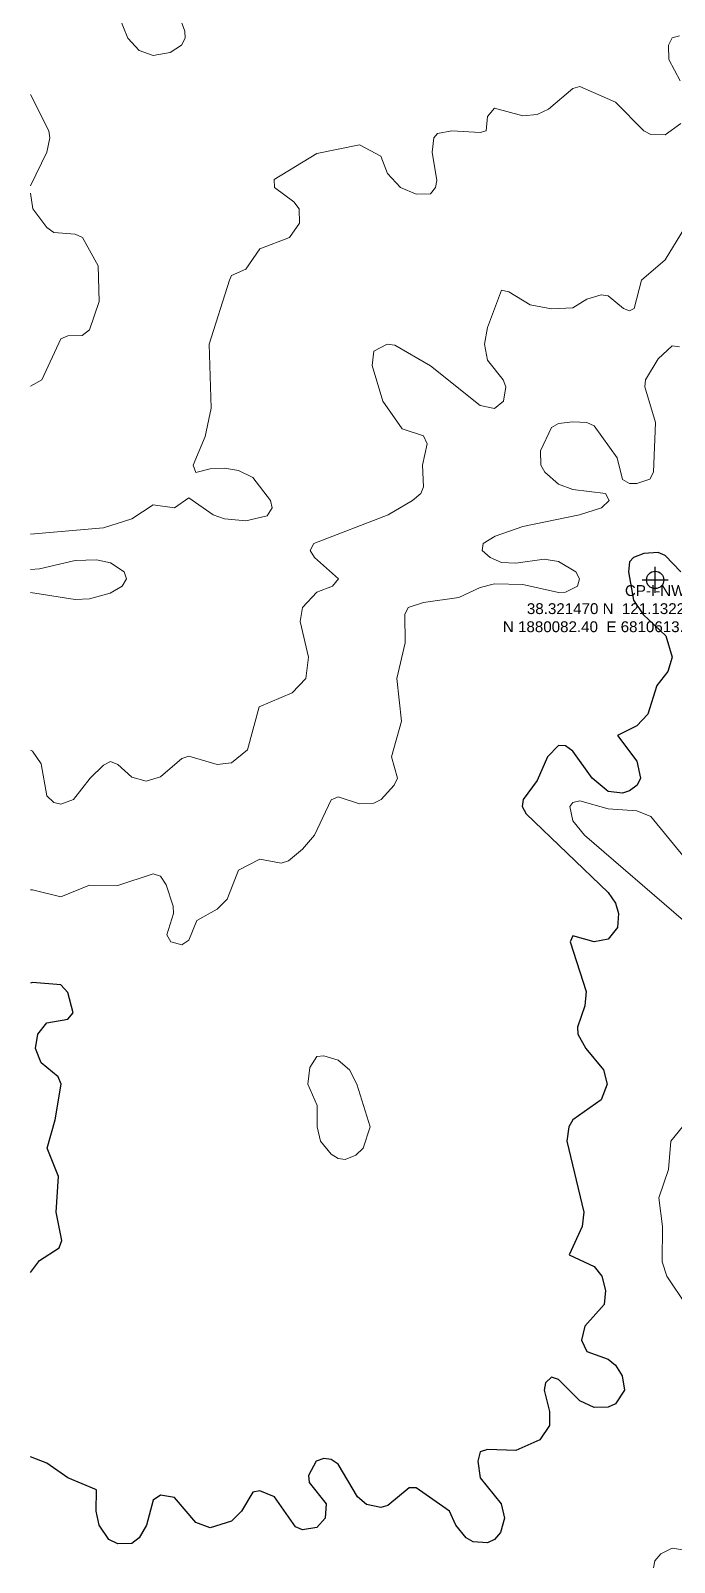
# Model space of a CAD drawing. Extents: x 6810325 to 6812275, y 1878569 to 1880689.
# Drawn here: x 6810325 to 6810622, y 1879629 to 1880336 of the extents above; entities that cross this region are included whole.
import ezdxf

# ---------------------------------------------------------------- set-up
doc = ezdxf.new("R2010")
doc.units = 21
doc.header["$LTSCALE"] = 10
doc.header["$MEASUREMENT"] = 0
for name, color, linetype, lineweight in [('ANNO-POINT-LABELS', 7, 'CONTINUOUS', 13), ('TOPO-CONTOUR-MAJOR', 34, 'CONTINUOUS', 30), ('TOPO-CONTOUR-MINOR', 36, 'CONTINUOUS', 13), ('WETL-CONTROL-POINT', 7, 'CONTINUOUS', 25)]:
    doc.layers.add(name, color=color, linetype=linetype, lineweight=lineweight)
doc.styles.add('LABEL', font='arial.ttf')

# ---------------------------------------------------------------- blocks, each defined once
blk = doc.blocks.new('CONTROL_POINT')
at = {"color": 0, "lineweight": -2}
for p, q in [((-6, 0), (6, 0)), ((0, -6), (0, 6))]:
    blk.add_line(p, q, dxfattribs=at)
blk.add_circle((0, 0), 4, dxfattribs=at)

msp = doc.modelspace()

# ---------------------------------------------------------------- linework, layer by layer
at = {"layer": 'TOPO-CONTOUR-MAJOR', "elevation": 200}
for points in [[(6810625.18, 1880086.14), (6810617.96, 1880093.64), (6810614.68, 1880095.05), (6810608.12, 1880094.58), (6810603.34, 1880092.7), (6810601.56, 1880090.73), (6810601.04, 1880086.14), (6810603.36, 1880073.02), (6810607.81, 1880066.46), (6810618.32, 1880056.61), (6810621.15, 1880046.77), (6810619.21, 1880040.21), (6810614.09, 1880033.65), (6810610.04, 1880020.52), (6810604.84, 1880015.19), (6810595.91, 1880010.68), (6810604.84, 1879998.9), (6810606.58, 1879991), (6810605.1, 1879987.72), (6810601.56, 1879985.12), (6810598.28, 1879984.05), (6810591.72, 1879984.87), (6810584.32, 1879991), (6810575.31, 1880003.5), (6810572.03, 1880005.84), (6810568.75, 1880006.04), (6810563.64, 1880000.84), (6810558.91, 1879989.92), (6810552.38, 1879981.15), (6810552.01, 1879977.87), (6810553.87, 1879974.59), (6810591.72, 1879938.28), (6810595, 1879933.36), (6810596.39, 1879928.66), (6810595.92, 1879922.1), (6810591.72, 1879916.76), (6810585.16, 1879915.47), (6810575.31, 1879918.25), (6810574.16, 1879915.54), (6810581.49, 1879892.57), (6810580.97, 1879886.01), (6810577.55, 1879876.17), (6810577.75, 1879872.89), (6810581.3, 1879866.33), (6810589.55, 1879856.48), (6810591.28, 1879849.92), (6810588.44, 1879842.72), (6810575.37, 1879833.52), (6810573.56, 1879830.24), (6810572.56, 1879823.67), (6810580.4, 1879790.87), (6810579.66, 1879784.3), (6810573.68, 1879771.18), (6810585.16, 1879765.87), (6810588.7, 1879761.34), (6810590.49, 1879754.78), (6810589.76, 1879748.22), (6810580.98, 1879738.37), (6810579.32, 1879731.81), (6810581.87, 1879726.67), (6810591.72, 1879723.1), (6810595, 1879720.29), (6810598.17, 1879715.41), (6810599.17, 1879708.85), (6810595, 1879702.54), (6810591.72, 1879700.97), (6810585.16, 1879700.84), (6810578.59, 1879703.83), (6810568.75, 1879713.7), (6810565.47, 1879714.73), (6810562.68, 1879712.13), (6810562.11, 1879708.85), (6810564.57, 1879699), (6810564.54, 1879692.44), (6810560.17, 1879685.88), (6810549.07, 1879680.94), (6810535.94, 1879681.38), (6810532.66, 1879680.32), (6810531.58, 1879676.04), (6810532.66, 1879668.38), (6810542.24, 1879656.35), (6810543.82, 1879649.79), (6810541.99, 1879643.23), (6810539.22, 1879639.95), (6810535.94, 1879638.44), (6810529.38, 1879638.9), (6810526.1, 1879640.68), (6810521.37, 1879646.51), (6810518.51, 1879653.07), (6810503.13, 1879663.75), (6810499.85, 1879663.71), (6810490.01, 1879655.66), (6810486.73, 1879654.72), (6810480.17, 1879656.07), (6810475.92, 1879659.63), (6810467.05, 1879674.62), (6810463.76, 1879676.83), (6810460.48, 1879677.25), (6810456.88, 1879676.04), (6810453.39, 1879669.48), (6810453.67, 1879666.19), (6810461.47, 1879656.35), (6810461.04, 1879649.79), (6810457.2, 1879645.5), (6810450.64, 1879644.32), (6810447.36, 1879645.7), (6810437.74, 1879659.63), (6810430.96, 1879662.32), (6810427.68, 1879661.79), (6810422.48, 1879653.07), (6810417.83, 1879648.34), (6810407.99, 1879645.38), (6810401.43, 1879647.78), (6810391.59, 1879659.29), (6810385.02, 1879660.38), (6810381.74, 1879658.06), (6810378.63, 1879646.51), (6810375.18, 1879640.65), (6810371.9, 1879638.13), (6810365.34, 1879637.87), (6810361.27, 1879639.95), (6810356.69, 1879646.51), (6810355.33, 1879653.07), (6810355.54, 1879662.91), (6810342.37, 1879668.32), (6810332.53, 1879675.15), (6810325.11, 1879678.03)], [(6810325.11, 1879763.11), (6810329.25, 1879768.61), (6810338.29, 1879774.46), (6810339.47, 1879777.74), (6810336.92, 1879790.87), (6810337.96, 1879807.27), (6810332.71, 1879820.39), (6810336.41, 1879833.52), (6810339.18, 1879849.92), (6810337.8, 1879853.2), (6810329.94, 1879859.76), (6810327.4, 1879866.33), (6810328.48, 1879872.89), (6810332.53, 1879878.14), (6810342.37, 1879879.82), (6810344.69, 1879882.73), (6810342.37, 1879892.09), (6810339.09, 1879895.66), (6810325.97, 1879896.72), (6810325.11, 1879896.41)]]:
    msp.add_lwpolyline(points, dxfattribs=at)
at = {"layer": 'TOPO-CONTOUR-MINOR'}
for points, elevation in [([(6810389.46, 1880325.64), (6810381.74, 1880324.29), (6810375.18, 1880326.49), (6810370.02, 1880332.2), (6810365.93, 1880342.05), (6810365.92, 1880345.33), (6810371.37, 1880355.17), (6810373.1, 1880361.73), (6810370.47, 1880371.57), (6810371.9, 1880374.85), (6810378.46, 1880378.05), (6810385.05, 1880374.85), (6810385.76, 1880368.29), (6810388, 1880365.01), (6810393.35, 1880361.73), (6810394.99, 1880358.45), (6810391.35, 1880348.61), (6810396.36, 1880335.48), (6810396.44, 1880332.2), (6810394.79, 1880328.92)], 204), ([(6810475.24, 1879817.11), (6810470.33, 1879815.13), (6810467.05, 1879815.68), (6810463.76, 1879817.61), (6810458.89, 1879823.67), (6810457.43, 1879830.24), (6810457.38, 1879840.08), (6810453.12, 1879849.92), (6810453.92, 1879857.51), (6810457.2, 1879862.62), (6810460.48, 1879863), (6810467.05, 1879861.01), (6810472.23, 1879856.48), (6810475.66, 1879849.92), (6810481.82, 1879830.24), (6810478.57, 1879820.39)], 201)]:
    msp.add_lwpolyline(points, close=True, dxfattribs=dict(at, elevation=elevation))
for points, elevation in [([(6810624.53, 1880333.35), (6810621.24, 1880332.38), (6810619.47, 1880328.92), (6810619.62, 1880322.36), (6810624.86, 1880312.52)], 203), ([(6810625.23, 1880292.83), (6810617.96, 1880287.7), (6810611.4, 1880287.81), (6810608.12, 1880289.52), (6810595.06, 1880302.68), (6810578.59, 1880309.95), (6810575.31, 1880308.96), (6810564.09, 1880299.4), (6810558.91, 1880297.01), (6810552.35, 1880296.46), (6810539.22, 1880299.93), (6810536, 1880296.11), (6810535.4, 1880289.55), (6810532.66, 1880288.64), (6810519.54, 1880289.53), (6810512.98, 1880288.23), (6810511.21, 1880286.27), (6810510.41, 1880279.71), (6810512.57, 1880266.59), (6810511.99, 1880263.31), (6810509.7, 1880260.43), (6810503.13, 1880260.35), (6810495.9, 1880263.31), (6810489.81, 1880269.87), (6810486.73, 1880277.86), (6810476.89, 1880283.07), (6810457.2, 1880279.09), (6810437.52, 1880267.08), (6810437.63, 1880263.31), (6810446.63, 1880256.74), (6810449.11, 1880253.46), (6810449.16, 1880246.9), (6810444.67, 1880240.34), (6810430.96, 1880235.03), (6810424.39, 1880225.68), (6810417.83, 1880222.74), (6810416.9, 1880220.66), (6810407.59, 1880191.13), (6810408.39, 1880161.6), (6810405.65, 1880148.48), (6810400.19, 1880135.35), (6810401.43, 1880131.86), (6810407.99, 1880133.68), (6810414.55, 1880133.88), (6810421.11, 1880132.88), (6810427.68, 1880129.6), (6810435.89, 1880118.95), (6810436.59, 1880115.67), (6810434.24, 1880111.99), (6810424.39, 1880109.68), (6810414.55, 1880110.62), (6810409.32, 1880112.39), (6810398.15, 1880120.28), (6810391.59, 1880115.7), (6810381.74, 1880117.06), (6810371.9, 1880110.5), (6810358.78, 1880106.4), (6810325.11, 1880103.55)], 203), ([(6810325.11, 1880306.29), (6810333.46, 1880289.55), (6810333.96, 1880286.27), (6810332.56, 1880279.71), (6810325.11, 1880264.06)], 204), ([(6810325.11, 1880260.73), (6810326.13, 1880253.46), (6810332.53, 1880244.97), (6810335.81, 1880242.61), (6810345.65, 1880241.87), (6810349.09, 1880240.34), (6810356.3, 1880227.22), (6810356.8, 1880210.81), (6810352.22, 1880197.71), (6810348.94, 1880195.15), (6810342.37, 1880194.96), (6810339.09, 1880193.52), (6810330.3, 1880174.72), (6810325.11, 1880171.71)], 204), ([(6810630.22, 1880250.18), (6810617.96, 1880230.03), (6810607.09, 1880220.66), (6810603.63, 1880207.53), (6810601.56, 1880206.46), (6810598.69, 1880207.53), (6810591.72, 1880213.47), (6810588.44, 1880213.84), (6810581.87, 1880211.93), (6810575.31, 1880207.85), (6810565.47, 1880207.38), (6810555.63, 1880209.21), (6810545.79, 1880215.29), (6810542.5, 1880216.05), (6810535.94, 1880198.81), (6810534.59, 1880191.13), (6810535.94, 1880183.74), (6810543.26, 1880174.72), (6810544.52, 1880171.44), (6810543.37, 1880164.88), (6810539.22, 1880161.44), (6810532.66, 1880162.78), (6810509.7, 1880181.12), (6810493.29, 1880190.61), (6810489.68, 1880191.13), (6810483.46, 1880187.85), (6810482.68, 1880181.29), (6810487.74, 1880164.88), (6810496.57, 1880152.13), (6810506.42, 1880148.87), (6810508.19, 1880145.2), (6810505.92, 1880135.35), (6810506.42, 1880125.25), (6810505.2, 1880122.23), (6810501.4, 1880118.95), (6810490.21, 1880112.39), (6810455.8, 1880099.26), (6810454.09, 1880095.98), (6810456.1, 1880092.7), (6810467.17, 1880082.86), (6810464.45, 1880079.58), (6810457.2, 1880076.82), (6810450.58, 1880069.74), (6810449.54, 1880063.18), (6810453.39, 1880046.77), (6810452.16, 1880036.93), (6810445.89, 1880030.37), (6810430.55, 1880023.81), (6810425.22, 1880004.12), (6810417.83, 1879998.1), (6810411.27, 1879997.35), (6810398.15, 1880001.2), (6810394.87, 1879999.99), (6810385.02, 1879991.6), (6810378.46, 1879989.64), (6810371.9, 1879991.43), (6810365.34, 1879997.3), (6810362.06, 1879998.67), (6810358.78, 1879997.04), (6810352.61, 1879991), (6810344.84, 1879981.15), (6810339.09, 1879978.95), (6810335.81, 1879979.7), (6810332.53, 1879982.82), (6810330.01, 1879997.56), (6810325.97, 1880003.49), (6810325.11, 1880003.91)], 202), ([(6810624.53, 1880189.83), (6810621.24, 1880190.41), (6810614.68, 1880184.27), (6810608.89, 1880174.72), (6810608.58, 1880171.44), (6810613.53, 1880155.04), (6810612.67, 1880132.07), (6810610.94, 1880128.79), (6810604.84, 1880126.81), (6810601.56, 1880126.88), (6810598.28, 1880128.78), (6810595.87, 1880138.63), (6810585.16, 1880153.51), (6810581.87, 1880154.98), (6810575.31, 1880155.24), (6810568.75, 1880154.53), (6810565.47, 1880152.65), (6810560.45, 1880141.92), (6810560.64, 1880135.35), (6810562.39, 1880132.07), (6810568.75, 1880126.56), (6810575.31, 1880124.06), (6810590.4, 1880122.23), (6810592.18, 1880118.95), (6810588.66, 1880115.67), (6810578.4, 1880112.39), (6810552.35, 1880107.09), (6810539.58, 1880102.55), (6810534.01, 1880099.26), (6810533.45, 1880095.98), (6810537.16, 1880092.7), (6810542.5, 1880090.46), (6810549.07, 1880090.1), (6810562.19, 1880092.02), (6810568.75, 1880090.96), (6810576.73, 1880086.14), (6810578.38, 1880082.86), (6810577.45, 1880079.58), (6810572.03, 1880076.83), (6810568.75, 1880076.61), (6810552.35, 1880080.34), (6810539.22, 1880080.54), (6810532.66, 1880078.92), (6810522.82, 1880074.31), (6810506.42, 1880071.98), (6810499.38, 1880069.74), (6810497.8, 1880066.46), (6810497.92, 1880053.33), (6810494.16, 1880036.93), (6810496.34, 1880017.24), (6810491.64, 1880000.84), (6810494.41, 1879991), (6810492.84, 1879987.72), (6810486.89, 1879981.15), (6810483.45, 1879979.41), (6810476.89, 1879979.08), (6810467.05, 1879982.35), (6810463.76, 1879980.94), (6810456.21, 1879964.75), (6810450.64, 1879958.28), (6810444.08, 1879952.83), (6810440.8, 1879951.86), (6810430.96, 1879953.64), (6810421.11, 1879948.55), (6810415.78, 1879935.22), (6810411.27, 1879930.59), (6810401.76, 1879925.38), (6810398.15, 1879916.36), (6810394.87, 1879914.09), (6810389.85, 1879915.54), (6810387.99, 1879918.82), (6810391.07, 1879928.66), (6810390.87, 1879931.94), (6810387.73, 1879941.78), (6810385.02, 1879945.78), (6810381.74, 1879946.85), (6810365.34, 1879941.47), (6810352.22, 1879941.58), (6810339.09, 1879936.33), (6810325.97, 1879939.55), (6810325.11, 1879939.5)], 201), ([(6810325.11, 1880087.25), (6810329.25, 1880087.56), (6810345.65, 1880091.34), (6810355.5, 1880091.6), (6810362.06, 1880090.23), (6810368.27, 1880086.14), (6810369.31, 1880082.86), (6810367.38, 1880079.58), (6810361.82, 1880076.3), (6810352.22, 1880073.64), (6810345.65, 1880073.37), (6810325.11, 1880076.63)], 203), ([(6810637.22, 1879941.78), (6810611.4, 1879973.31), (6810604.84, 1879975.95), (6810591.72, 1879976.87), (6810578.59, 1879980.6), (6810575.31, 1879979.77), (6810573.94, 1879977.87), (6810575.33, 1879971.31), (6810580.7, 1879964.75), (6810626.38, 1879925.38)], 199), ([(6810625.99, 1879830.24), (6810620.6, 1879823.67), (6810619.59, 1879810.55), (6810615.01, 1879797.43), (6810616.75, 1879784.3), (6810616.57, 1879767.9), (6810618.72, 1879761.34), (6810627.81, 1879747.87)], 199), ([(6810637.65, 1879633.37), (6810621.24, 1879635.88), (6810615.91, 1879633.39), (6810613.25, 1879630.11), (6810612.6, 1879626.82)], 199)]:
    msp.add_lwpolyline(points, dxfattribs=dict(at, elevation=elevation))

# ---------------------------------------------------------------- block references
at = {"layer": 'WETL-CONTROL-POINT'}
msp.add_blockref('CONTROL_POINT', (6810613.37, 1880082.4), dxfattribs=at)

# ---------------------------------------------------------------- texts
at = {"layer": 'ANNO-POINT-LABELS', "insert": (6810613.37, 1880068.4), "char_height": 5, "attachment_point": 5, "style": 'LABEL'}
msp.add_mtext('CP-I-NW\\P38.321470 N  121.132280 W (NAD83)\\PN 1880082.40  E 6810613.37 ft (EPSG:2226)', dxfattribs=at)

doc.saveas('drawing.dxf')
